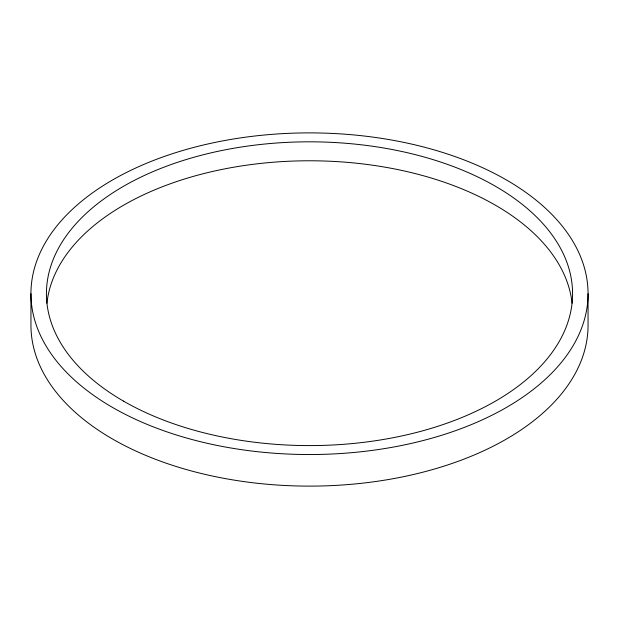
<?xml version="1.0" encoding="UTF-8"?>
<svg xmlns="http://www.w3.org/2000/svg" width="619" height="619" viewBox="0 0 619 619"><rect width="100%" height="100%" fill="white"/><g stroke="black" fill="none" stroke-linecap="round" stroke-linejoin="round"><path stroke-width="0.93" d="M588.05 293.708A278.55 160.816 0 0 1 170.225 432.983A278.55 160.816 0 0 1 170.225 154.433A278.55 160.816 0 0 1 588.05 293.708L588.05 325.292A278.55 160.816 0 0 1 309.5 486.116A278.55 160.816 0 0 1 30.95 325.292L30.95 293.708M46.928 303.24A263.075 151.887 0 0 1 309.5 160.778A263.075 151.887 0 0 1 572.072 303.24M123.475 401.104A263.075 151.887 0 0 0 563.607 333.014A263.075 151.887 0 0 0 241.41 146.997A263.075 151.887 0 0 0 123.475 401.104"/></g></svg>
